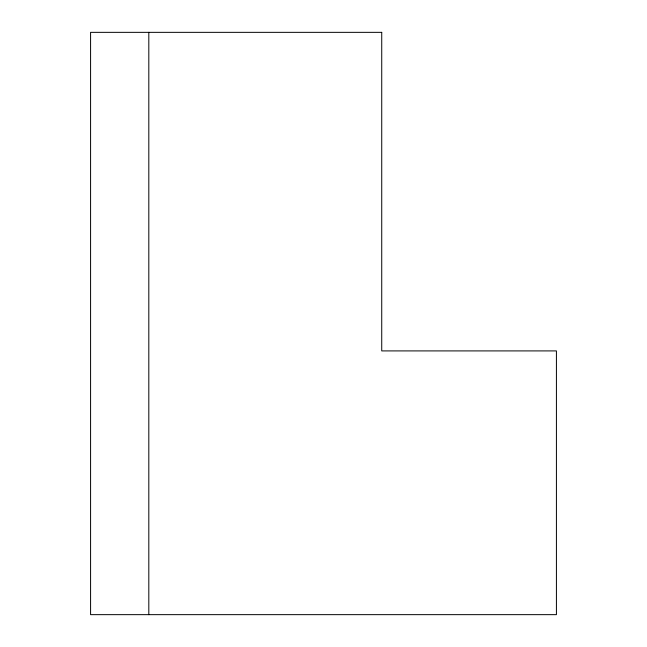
<?xml version="1.0" encoding="UTF-8"?>
<svg xmlns="http://www.w3.org/2000/svg" width="647" height="647" viewBox="0 0 647 647"><rect width="100%" height="100%" fill="white"/><g stroke="black" fill="none" stroke-linecap="round" stroke-linejoin="round"><path stroke-width="0.97" d="M148.81 32.35L148.81 614.65M381.73 32.35L90.58 32.35L90.58 614.65L556.42 614.65L556.42 350.909L381.73 350.909L381.73 32.35"/></g></svg>
